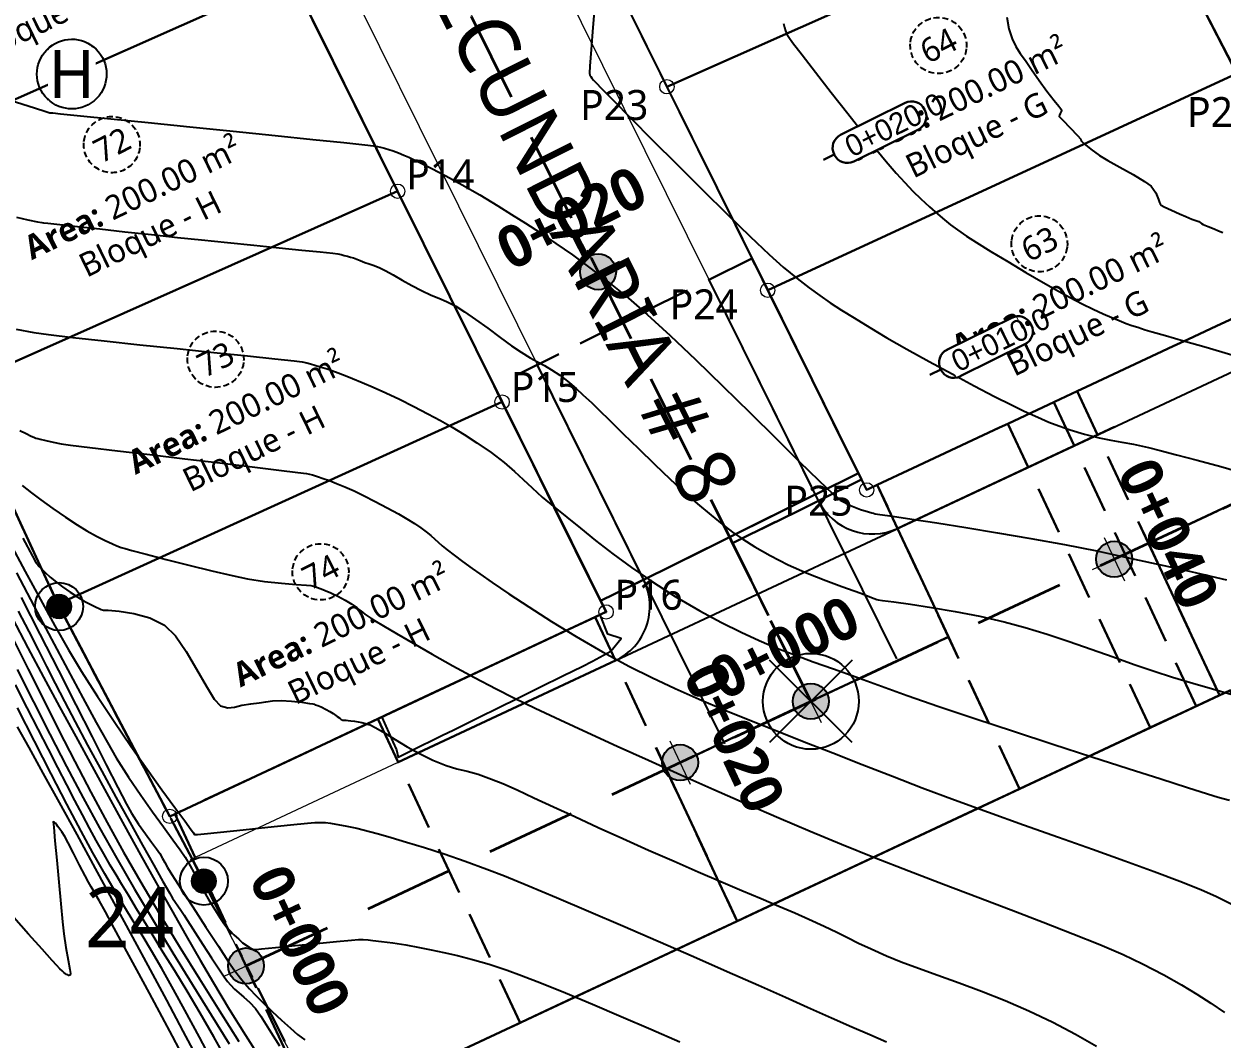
# Model space of a CAD drawing. Header units: millimetres. Extents: x 86 to 591881, y 99 to 1307229.
# Drawn here: x 590577.73 to 590627.72, y 1307051.16 to 1307093.5 of the extents above; entities that cross this region are included whole.
import ezdxf
from ezdxf.enums import TextEntityAlignment as Align

# ---------------------------------------------------------------- set-up
doc = ezdxf.new("R2010")
doc.units = ezdxf.units.MM
for name, pattern in [('CENTER2', [1.125, 0.75, -0.125, 0.125, -0.125]), ('DASHDOT', [1, 0.5, -0.25, 0, -0.25]), ('DASHED', [0.75, 0.5, -0.25]), ('DASHED2', [0.375, 0.25, -0.125]), ('HIDDEN', [0.375, 0.25, -0.125]), ('PHANTOM', [2.5, 1.25, -0.25, 0.25, -0.25, 0.25, -0.25])]:
    doc.linetypes.add(name, pattern=pattern)
for name, color, linetype in [('0_BLOQUES CARRETERA', 7, 'Continuous'), ('_BREAKLINES CORRIDOR', 7, 'Continuous'), ('_MOJONES', 1, 'Continuous'), ('_PUNTOS TOPOGRAFICOS', 1, 'Continuous'), ('C-PROP-BNDY', 150, 'Continuous'), ('C-PROP-LINE', 230, 'Continuous'), ('C-PROP-TEXT', 92, 'Continuous'), ('C-ROAD', 7, 'Continuous'), ('C-ROAD-CORR-BNDY', 1, 'CENTER2'), ('C-ROAD-INTS', 5, 'Continuous'), ('C-ROAD-MARK', 212, 'Continuous'), ('C-ROAD-SAMP-TEXT', 11, 'Continuous'), ('C-ROAD-STAN-MAJR', 11, 'Continuous'), ('C-TOPO-MAJR', 9, 'Continuous'), ('C-TOPO-MAJR-N', 92, 'Continuous'), ('C-TOPO-MINR', 8, 'Continuous'), ('C-TOPO-MINR-N', 11, 'Continuous'), ('Perimetro', 7, 'Continuous')]:
    doc.layers.add(name, color=color, linetype=linetype)
for name, color, linetype, lineweight in [('_BLOQUES', 9, 'Continuous', 20), ('_BORDILLOS Y CUNETAS', 252, 'Continuous', 20), ('_TEXTO', 3, 'Continuous', 25), ('COTAS', 40, 'Continuous', 5), ('CUADROS', 9, 'Continuous', 20)]:
    doc.layers.add(name, color=color, linetype=linetype, lineweight=lineweight)
doc.styles.add('ST - ETIQUETAS', font='', dxfattribs={"height": 2.5})
doc.styles.get("Standard").update_dxf_attribs({"font": 'simplex.shx'})
doc.styles.get('ST - ETIQUETAS').set_extended_font_data('Roboto Thin')

# ---------------------------------------------------------------- blocks, each defined once
blk = doc.blocks.new('*X1')
for p, q in [((69.5, 22.75), (70, 22.75)), ((69.502, 22.781), (69.998, 22.781)), ((69.508, 22.812), (69.992, 22.812)), ((69.518, 22.844), (69.982, 22.844)), ((69.533, 22.875), (69.967, 22.875)), ((69.555, 22.906), (69.945, 22.906)), ((69.585, 22.938), (69.915, 22.938)), ((69.629, 22.969), (69.871, 22.969)), ((69.502, 22.719), (69.998, 22.719)), ((69.508, 22.688), (69.992, 22.688)), ((69.518, 22.656), (69.982, 22.656)), ((69.533, 22.625), (69.967, 22.625)), ((69.555, 22.594), (69.945, 22.594)), ((69.585, 22.562), (69.915, 22.562)), ((69.629, 22.531), (69.871, 22.531))]:
    blk.add_line(p, q)
blk = doc.blocks.new('Drill Hole')
at = {"color": 0, "linetype": 'ByBlock', "lineweight": -2}
for radius in [0.05, 0.025]:
    blk.add_circle((0, 0), radius, dxfattribs=at)
at = {"color": 0, "linetype": 'ByBlock', "lineweight": -2, "xscale": 0.1000000000000227, "yscale": 0.1000000000000227, "zscale": 0.1000000000000227}
blk.add_blockref('*X1', (-6.975, -2.275), dxfattribs=at)
blk = doc.blocks.new('*U51', base_point=(590555.4584, 1307117.894, 460.616))
at = {"layer": '_PUNTOS TOPOGRAFICOS', "color": 2, "linetype": 'ByBlock', "lineweight": -2, "xscale": 20, "yscale": 20, "zscale": 20}
blk.add_blockref('Drill Hole', (590555.4584, 1307117.894, 460.616), dxfattribs=at)
blk = doc.blocks.new('*U116', base_point=(590579.2004, 1307069.199, 458.023))
at = {"layer": '_PUNTOS TOPOGRAFICOS', "color": 2, "linetype": 'ByBlock', "lineweight": -2, "xscale": 20, "yscale": 20, "zscale": 20}
blk.add_blockref('Drill Hole', (590579.2004, 1307069.199, 458.023), dxfattribs=at)
blk = doc.blocks.new('*U119', base_point=(590585.2422, 1307057.746, 457.545))
at = {"layer": '_PUNTOS TOPOGRAFICOS', "color": 2, "linetype": 'ByBlock', "lineweight": -2, "xscale": 20, "yscale": 20, "zscale": 20}
blk.add_blockref('Drill Hole', (590585.2422, 1307057.746, 457.545), dxfattribs=at)
blk = doc.blocks.new('POINT INTERS')
at = {"layer": '0_BLOQUES CARRETERA', "linetype": 'DASHDOT', "lineweight": 5}
h = blk.add_hatch(color=244, dxfattribs=at)
h.dxf.hatch_style = 1
h.set_gradient(color1=(153, 27, 30), color2=(248, 153, 30), name='INVSPHERICAL')
h.paths.add_polyline_path([(0.6, 0, 1), (-0.6, 0, 1)])
blk.add_circle((0, 0), 0.574, dxfattribs=at)
blk = doc.blocks.new('MARCA ESTACION')
h = blk.add_hatch(color=7)
h.dxf.hatch_style = 1
h.paths.add_polyline_path([(-3, 0), (0, 0), (0, 3, 0.414214)])
h.paths.add_polyline_path([(3, 0), (0, 0), (0, -3, 0.414214)])
at = {"true_color": 0xffffff}
h = blk.add_hatch(color=7, dxfattribs=at)
h.dxf.hatch_style = 1
h.paths.add_polyline_path([(0, 3), (0, 0), (3, 0, 0.414214)])
h.paths.add_polyline_path([(0, 0), (-3, 0, 0.414214), (0, -3)])
at = {"color": 7, "lineweight": 20}
for points in [[(0, 4), (0, -4)], [(-4, 0), (4, 0)]]:
    blk.add_lwpolyline(points, dxfattribs=at)
at = {"color": 7}
blk.add_circle((0, 0), 3, dxfattribs=at)
blk = doc.blocks.new('Marker Pnt')
at = {"flags": 128}
for points in [[(0.862, -0.862), (-0.862, 0.862)], [(0.862, 0.862), (-0.862, -0.862)]]:
    blk.add_lwpolyline(points, dxfattribs=at)
blk.add_circle((0, 0), 1)

msp = doc.modelspace()

# ---------------------------------------------------------------- hatches: boundary and pattern name
at = {"layer": '_MOJONES'}
h = msp.add_hatch(color=5, dxfattribs=at)
h.dxf.hatch_style = 1
edge = h.paths.add_edge_path()
edge.add_arc((590579.2, 1307069.198), 0.5, 113.6944, 180)
edge.add_arc((590579.2, 1307069.198), 0.5, 180, 293.6944)
edge.add_line((590579.401, 1307068.741), (590579.25, 1307069.092))
edge.add_line((590579.25, 1307069.092), (590579, 1307069.656))
edge = h.paths.add_edge_path()
edge.add_line((590579, 1307069.656), (590579.25, 1307069.092))
edge.add_line((590579.25, 1307069.092), (590579.671, 1307069.367))
edge.add_arc((590579.2, 1307069.198), 0.5, 19.6524, 113.6944)
edge = h.paths.add_edge_path()
edge.add_arc((590579.2, 1307069.198), 0.5, 0, 19.6524)
edge.add_line((590579.671, 1307069.367), (590579.25, 1307069.092))
edge.add_line((590579.25, 1307069.092), (590579.401, 1307068.741))
edge.add_arc((590579.2, 1307069.198), 0.5, 293.6944, 360)
h = msp.add_hatch(color=5, dxfattribs=at)
h.dxf.hatch_style = 1
h.paths.add_polyline_path([(590585.041, 1307058.204, 0.297664), (590584.742, 1307057.746, 0.541231), (590585.443, 1307057.288), (590585.242, 1307057.746)])
h.paths.add_polyline_path([(590585.041, 1307058.204), (590585.242, 1307057.746), (590585.713, 1307057.914, 0.43503)])
h.paths.add_polyline_path([(590585.742, 1307057.746, 0.085961), (590585.713, 1307057.914), (590585.242, 1307057.746), (590585.443, 1307057.288, 0.297664)])

# ---------------------------------------------------------------- linework, layer by layer
at = {"layer": '_BLOQUES', "flags": 128}
for points in [[(590632.572, 1307083.28), (590606.041, 1307134.548), (590589.283, 1307128.797), (590583.662, 1307127.131), (590586.837, 1307126.992), (590589.321, 1307126.129), (590591.492, 1307124.646), (590593.204, 1307122.65), (590594.245, 1307120.539), (590594.733, 1307118.519), (590594.768, 1307115.803), (590594.817, 1307113.868), (590595.121, 1307111.566), (590595.633, 1307109.501), (590596.212, 1307107.858), (590600.375, 1307099.326), (590604.559, 1307090.883), (590612.893, 1307074.065), (590632.572, 1307083.28)], [(590580.322, 1307126.141), (590578.068, 1307124.575), (590576.3, 1307122.432), (590575.277, 1307120.185), (590574.834, 1307116.679), (590575.345, 1307114.003), (590575.993, 1307112.5), (590577.594, 1307110.286), (590579.596, 1307108.658), (590581.741, 1307106.935), (590584.116, 1307104.316), (590585.373, 1307102.445), (590588.882, 1307095.492), (590602.023, 1307068.974), (590583.817, 1307060.448), (590579.151, 1307069.305), (590572.463, 1307083.744), (590568.284, 1307091.697), (590566.251, 1307095.473), (590558.142, 1307111.778), (590555.458, 1307117.894), (590569.914, 1307123.056), (590580.322, 1307126.141)], [(590590.178, 1307047.968), (590628.051, 1307065.704), (590657.956, 1307007.818), (590654.811, 1307006.619), (590647.927, 1307003.89), (590634.295, 1306998.682), (590617.753, 1306992.343), (590613.249, 1307001.467), (590607.385, 1307013.689), (590599.683, 1307029.141), (590590.178, 1307047.968)]]:
    msp.add_lwpolyline(points, dxfattribs=at)
at = {"layer": '_BORDILLOS Y CUNETAS'}
msp.add_line((590590.178, 1307047.968), (590628.051, 1307065.704), dxfattribs=at)
for points in [[(590606.307, 1307082.852), (590594.809, 1307106.052, -0.136106), (590592.795, 1307116.551, 0.585653), (590581.216, 1307124.34)], [(590581.216, 1307124.34, 0.58075), (590580.507, 1307110.461, -0.136106), (590587.641, 1307102.5), (590599.142, 1307079.293)], [(590599.142, 1307079.293), (590603.588, 1307070.32, -0.420712), (590602.409, 1307066.946), (590584.665, 1307058.637)]]:
    msp.add_lwpolyline(points, format="xyb", dxfattribs=at)
at = {"layer": '_BREAKLINES CORRIDOR', "flags": 128}
for points in [[(590583.662, 1307127.131), (590586.837, 1307126.992), (590589.321, 1307126.129), (590591.492, 1307124.646), (590593.204, 1307122.65), (590594.245, 1307120.539), (590594.733, 1307118.519), (590594.768, 1307115.803), (590594.817, 1307113.868), (590595.121, 1307111.566), (590595.633, 1307109.501), (590596.212, 1307107.858), (590600.375, 1307099.326), (590612.893, 1307074.065), (590613.336, 1307074.272)], [(590590.178, 1307047.968), (590628.051, 1307065.704), (590657.956, 1307007.818)]]:
    msp.add_lwpolyline(points, dxfattribs=at)
at = {"layer": 'C-PROP-BNDY', "color": 150, "linetype": 'Continuous', "lineweight": -3}
msp.add_polyline3d([(590645.365, 1307032.182, 0), (590628.051, 1307065.704, 0), (590590.178, 1307047.968, 0), (590599.683, 1307029.141, 0), (590607.385, 1307013.689, 0), (590613.279, 1307001.404, 0), (590617.753, 1306992.343, 0), (590634.295, 1306998.682, 0), (590647.927, 1307003.89, 0), (590654.811, 1307006.619, 0), (590657.956, 1307007.818, 0), (590645.365, 1307032.182, 0)], dxfattribs=at)
at = {"layer": 'C-PROP-LINE', "color": 242, "linetype": 'PHANTOM', "lineweight": 30, "ltscale": 2}
msp.add_polyline3d([(590770.61, 1307195.56, 0), (590758.844, 1307190.632, 0), (590723.27, 1307176.59, 0), (590706.232, 1307169.71, 0), (590701.633, 1307167.294, 0), (590694.689, 1307164.346, 0), (590675.329, 1307157.469, 0), (590657.48, 1307151.491, 0), (590649.902, 1307149.162, 0), (590644.427, 1307147.302, 0), (590626.458, 1307141.007, 0), (590607.647, 1307135.099, 0), (590589.284, 1307128.797, 0), (590569.914, 1307123.056, 0), (590555.458, 1307117.894, 0), (590558.142, 1307111.778, 0), (590566.251, 1307095.473, 0), (590568.284, 1307091.697, 0), (590572.463, 1307083.744, 0), (590579.2, 1307069.199, 0), (590585.242, 1307057.746, 0), (590599.683, 1307029.141, 0), (590607.385, 1307013.689, 0)], dxfattribs=at)
at = {"layer": 'C-PROP-LINE', "color": 4, "linetype": 'Continuous', "lineweight": 25}
for points in [[(590613.951, 1307121.439, 0), (590615.65, 1307118.713, 0), (590617.435, 1307117.34, 0), (590619.461, 1307116.473, 0), (590621.43, 1307116.222, 0), (590623.4, 1307116.463, 0), (590625.251, 1307117.181, 0), (590626.682, 1307118.168, 0), (590628.133, 1307119.61, 0), (590629.298, 1307120.642, 0), (590630.862, 1307121.8, 0), (590632.53, 1307122.801, 0), (590634.288, 1307123.635, 0), (590636.407, 1307124.437, 0), (590681.268, 1307141.081, 0), (590695.985, 1307112.977, 0), (590632.572, 1307083.28, 0), (590613.012, 1307121.078, 0), (590613.951, 1307121.439, 0)], [(590619.842, 1307107.879, 0), (590600.375, 1307099.326, 0), (590604.559, 1307090.883, 0), (590624.137, 1307099.579, 0), (590619.842, 1307107.879, 0)], [(590588.887, 1307095.482, 0), (590585.373, 1307102.445, 0), (590584.116, 1307104.316, 0), (590565.944, 1307096.089, 0), (590566.251, 1307095.473, 0), (590568.284, 1307091.697, 0), (590570.571, 1307087.344, 0), (590588.887, 1307095.482, 0)], [(590634.262, 1307103.938, 0), (590624.137, 1307099.579, 0), (590627.962, 1307092.163, 0), (590628.335, 1307091.441, 0), (590632.572, 1307083.28, 0), (590642.538, 1307087.947, 0), (590634.262, 1307103.938, 0)], [(590628.335, 1307091.441, 0), (590627.962, 1307092.163, 0), (590624.137, 1307099.579, 0), (590604.559, 1307090.883, 0), (590608.765, 1307082.395, 0), (590628.335, 1307091.441, 0)], [(590628.346, 1307091.446, 0), (590624.137, 1307099.579, 0)], [(590600.375, 1307099.326, 0), (590604.559, 1307090.883, 0), (590608.765, 1307082.395, 0), (590612.893, 1307074.065, 0), (590632.572, 1307083.28, 0)], [(590588.882, 1307095.492, 0), (590593.326, 1307086.524, 0), (590597.683, 1307077.733, 0), (590602.023, 1307068.974, 0), (590583.817, 1307060.448, 0), (590579.151, 1307069.305, 0), (590574.961, 1307078.352, 0), (590572.463, 1307083.744, 0), (590570.571, 1307087.344, 0), (590568.284, 1307091.697, 0), (590566.251, 1307095.473, 0)], [(590593.326, 1307086.524, 0), (590588.887, 1307095.482, 0), (590570.571, 1307087.344, 0), (590572.463, 1307083.744, 0), (590574.961, 1307078.352, 0), (590593.326, 1307086.524, 0)], [(590632.572, 1307083.28, 0), (590628.335, 1307091.441, 0), (590608.765, 1307082.395, 0), (590612.893, 1307074.065, 0), (590632.572, 1307083.28, 0)], [(590593.326, 1307086.524, 0), (590574.961, 1307078.352, 0), (590579.151, 1307069.305, 0), (590597.683, 1307077.733, 0), (590593.326, 1307086.524, 0)], [(590597.683, 1307077.733, 0), (590579.151, 1307069.305, 0), (590579.2, 1307069.199, 0), (590583.817, 1307060.448, 0), (590602.023, 1307068.974, 0), (590597.683, 1307077.733, 0)]]:
    msp.add_polyline3d(points, dxfattribs=at)
at = {"layer": 'C-PROP-TEXT', "color": 12, "linetype": 'DASHED2', "lineweight": 25, "extrusion": (0, 0, -1)}
for centre, radius, start, end in [((-590615.886, 1307092.603), 1.172, 6.8735, 186.8735), ((-590615.886, 1307092.603), 1.172, 186.8735, 6.8735), ((-590581.403, 1307088.468), 1.171, 6.4116, 186.4116), ((-590581.403, 1307088.468), 1.171, 186.4116, 6.4116), ((-590620.102, 1307084.329), 1.166, 7.1368, 187.1368), ((-590620.102, 1307084.329), 1.166, 187.1368, 7.1368), ((-590585.729, 1307079.517), 1.175, 6.7668, 186.7668), ((-590585.729, 1307079.517), 1.175, 186.7668, 6.7668), ((-590590.111, 1307070.648), 1.174, 5.78, 185.78), ((-590590.111, 1307070.648), 1.174, 185.78, 5.78)]:
    msp.add_arc(centre, radius, start, end, dxfattribs=at)
at = {"layer": 'C-ROAD', "color": 2, "linetype": 'HIDDEN', "lineweight": 35, "ltscale": 15, "flags": 128}
msp.add_lwpolyline([(590586.998, 1307054.208), (590821.743, 1307164.14)], dxfattribs=at)
at = {"layer": 'C-ROAD', "color": 7, "linetype": 'Continuous', "lineweight": -3, "flags": 128}
for points in [[(590613.441, 1307072.113), (590643.395, 1307086.14)], [(590614.151, 1307067.022), (590606.308, 1307082.849)], [(590610.884, 1307073.615), (590606.444, 1307082.575)], [(590606.983, 1307063.47), (590599.14, 1307079.296)], [(590599.148, 1307079.28), (590603.588, 1307070.32)], [(590593.323, 1307062.691), (590623.271, 1307076.716)], [(590623.241, 1307076.702), (590614.185, 1307072.461)], [(590602.409, 1307066.946), (590593.352, 1307062.705)]]:
    msp.add_lwpolyline(points, dxfattribs=at)
for points in [[(590610.884, 1307073.615, 0.407745), (590614.185, 1307072.461)], [(590602.409, 1307066.946, 0.420712), (590603.588, 1307070.32)]]:
    msp.add_lwpolyline(points, format="xyb", dxfattribs=at)
at = {"layer": 'C-ROAD-CORR-BNDY', "color": 166, "linetype": 'DASHED', "lineweight": 30, "ltscale": 4}
for points in [[(590612.548, 1307074.761), (590612.391, 1307075.078), (590611.503, 1307076.87), (590610.615, 1307078.662), (590609.727, 1307080.454), (590608.839, 1307082.246), (590608.236, 1307083.463), (590608.234, 1307083.466), (590608.108, 1307083.721), (590597.356, 1307078.392), (590597.482, 1307078.137), (590597.484, 1307078.134), (590598.087, 1307076.918), (590598.975, 1307075.126), (590599.863, 1307073.334), (590600.751, 1307071.542), (590601.639, 1307069.75), (590601.796, 1307069.432)], [(590624.647, 1307071.839), (590625.033, 1307072.02), (590626.845, 1307072.869), (590628.656, 1307073.717), (590629.263, 1307074.001), (590630.467, 1307074.565), (590632.278, 1307075.413), (590634.09, 1307076.261), (590635.901, 1307077.11), (590636.429, 1307077.357), (590633.46, 1307083.696), (590632.932, 1307083.449), (590631.121, 1307082.601), (590629.31, 1307081.752), (590627.498, 1307080.904), (590626.295, 1307080.341), (590625.687, 1307080.056), (590623.876, 1307079.208), (590622.065, 1307078.36), (590621.678, 1307078.179)], [(590624.728, 1307064.148), (590626.191, 1307064.833), (590627.616, 1307065.5), (590621.678, 1307078.179), (590620.253, 1307077.511), (590618.791, 1307076.826)], [(590624.728, 1307064.148), (590626.191, 1307064.833), (590626.644, 1307065.045), (590620.706, 1307077.724), (590620.253, 1307077.511), (590618.791, 1307076.826)], [(590619.274, 1307061.594), (590620.757, 1307062.288), (590622.568, 1307063.136), (590624.38, 1307063.985), (590624.728, 1307064.148), (590618.791, 1307076.826), (590618.442, 1307076.663), (590616.631, 1307075.815), (590614.82, 1307074.967), (590613.336, 1307074.272)], [(590612.676, 1307074.503), (590612.548, 1307074.761), (590607.172, 1307072.097), (590607.3, 1307071.839)], [(590613.336, 1307074.272), (590613.336, 1307074.272), (590612.955, 1307074.093), (590612.954, 1307074.093), (590612.953, 1307074.093), (590612.893, 1307074.065), (590612.883, 1307074.087), (590612.723, 1307074.409), (590612.723, 1307074.41), (590612.722, 1307074.41), (590612.676, 1307074.503), (590607.3, 1307071.839), (590607.899, 1307070.631), (590607.902, 1307070.624), (590607.906, 1307070.617), (590609.982, 1307066.428), (590610.123, 1307066.142), (590610.56, 1307065.262), (590610.567, 1307065.246), (590610.581, 1307065.252), (590616.297, 1307067.929), (590616.305, 1307067.933)], [(590627.616, 1307065.5), (590627.99, 1307065.675), (590627.991, 1307065.676), (590627.992, 1307065.676), (590628.051, 1307065.704), (590628.082, 1307065.719), (590628.272, 1307065.277), (590633.603, 1307068.031), (590630.923, 1307073.219), (590630.733, 1307073.585), (590630.282, 1307074.459), (590630.274, 1307074.474), (590630.26, 1307074.468), (590624.647, 1307071.839)], [(590601.796, 1307069.432), (590601.808, 1307069.409), (590601.808, 1307069.408), (590601.809, 1307069.408), (590602.023, 1307068.974), (590602.025, 1307068.971), (590601.964, 1307068.946), (590601.963, 1307068.946), (590601.962, 1307068.946), (590601.56, 1307068.757), (590604.529, 1307062.418), (590610.553, 1307065.239), (590610.567, 1307065.246), (590610.559, 1307065.263), (590610.144, 1307066.1), (590610.123, 1307066.142), (590607.33, 1307071.778), (590607.327, 1307071.785), (590607.323, 1307071.792), (590607.172, 1307072.097)], [(590598.442, 1307051.838), (590599.022, 1307052.11), (590600.834, 1307052.958), (590602.645, 1307053.806), (590604.456, 1307054.654), (590606.267, 1307055.503), (590607.498, 1307056.079), (590601.56, 1307068.757), (590600.33, 1307068.181), (590598.519, 1307067.333), (590596.708, 1307066.485), (590594.896, 1307065.637), (590593.085, 1307064.788), (590592.504, 1307064.516)], [(590607.498, 1307056.079), (590608.079, 1307056.351), (590609.89, 1307057.199), (590611.701, 1307058.047), (590613.512, 1307058.895), (590615.324, 1307059.744), (590617.135, 1307060.592), (590618.946, 1307061.44), (590619.274, 1307061.594), (590616.305, 1307067.933), (590615.977, 1307067.779), (590614.166, 1307066.931), (590612.355, 1307066.083), (590610.544, 1307065.235), (590608.732, 1307064.387), (590606.921, 1307063.538), (590605.11, 1307062.69), (590604.529, 1307062.418)], [(590589.966, 1307047.869), (590598.442, 1307051.838), (590592.504, 1307064.516), (590584.029, 1307060.547)]]:
    msp.add_lwpolyline(points, close=True, dxfattribs=at)
at = {"layer": 'C-TOPO-MAJR', "color": 40, "linetype": 'Continuous', "lineweight": -3}
for points, elevation in [([(590601.547, 1307094.32), (590601.472, 1307093.357), (590601.402, 1307092.432), (590601.349, 1307091.734), (590601.329, 1307091.455), (590601.35, 1307091.358), (590601.387, 1307091.304), (590601.433, 1307091.242), (590601.504, 1307091.156), (590601.619, 1307091.026), (590601.815, 1307090.826), (590602.315, 1307090.318), (590603.052, 1307089.571), (590603.963, 1307088.653), (590604.982, 1307087.632), (590606.044, 1307086.576), (590607.083, 1307085.552), (590608.034, 1307084.63), (590608.832, 1307083.878), (590609.413, 1307083.363), (590609.998, 1307082.884), (590610.493, 1307082.497), (590610.94, 1307082.169), (590611.376, 1307081.87), (590611.843, 1307081.569), (590612.378, 1307081.236), (590613.023, 1307080.838), (590613.732, 1307080.415), (590614.576, 1307079.932), (590615.502, 1307079.418), (590616.455, 1307078.9), (590617.382, 1307078.408), (590618.227, 1307077.967), (590618.937, 1307077.608), (590619.459, 1307077.356), (590620.03, 1307077.096), (590620.488, 1307076.897), (590620.914, 1307076.732), (590621.387, 1307076.572), (590621.986, 1307076.39), (590622.592, 1307076.232), (590623.083, 1307076.136), (590623.537, 1307076.063), (590624.032, 1307075.976), (590624.647, 1307075.833), (590625.141, 1307075.707), (590625.828, 1307075.533), (590626.681, 1307075.311), (590627.672, 1307075.041), (590628.773, 1307074.723)], 459.5), ([(590618.74, 1307093.789), (590618.828, 1307093.296), (590618.963, 1307092.878), (590619.118, 1307092.557), (590619.3, 1307092.275), (590619.518, 1307091.974), (590619.776, 1307091.597), (590620.086, 1307091.148), (590620.418, 1307090.702), (590620.721, 1307090.313), (590620.907, 1307090.078), (590620.996, 1307089.964), (590621.025, 1307089.924), (590621.029, 1307089.916), (590621.028, 1307089.904), (590621.018, 1307089.872), (590620.99, 1307089.815), (590620.963, 1307089.762), (590620.943, 1307089.702), (590620.93, 1307089.645), (590621.073, 1307089.491), (590621.384, 1307089.168), (590621.694, 1307088.847), (590621.836, 1307088.699), (590621.839, 1307088.623), (590621.961, 1307088.518), (590622.252, 1307088.282), (590622.611, 1307088.017), (590622.952, 1307087.812), (590623.461, 1307087.527), (590624.016, 1307087.216), (590624.493, 1307086.934), (590624.768, 1307086.732), (590624.954, 1307086.453), (590625.068, 1307086.181), (590625.112, 1307086.048), (590625.145, 1307085.993), (590625.18, 1307085.942), (590625.313, 1307085.876), (590625.608, 1307085.735), (590625.945, 1307085.579), (590626.205, 1307085.463), (590626.455, 1307085.364), (590626.667, 1307085.288), (590626.759, 1307085.255), (590626.806, 1307085.219), (590626.87, 1307085.18), (590626.935, 1307085.142), (590626.997, 1307085.113), (590627.136, 1307085.057), (590627.391, 1307084.952), (590627.57, 1307084.874), (590627.75, 1307084.8)], 460), ([(590577.426, 1307085.444), (590577.891, 1307085.336), (590578.302, 1307085.251), (590578.482, 1307085.216), (590578.55, 1307085.212), (590578.731, 1307085.191), (590579.227, 1307085.136), (590579.972, 1307085.053), (590580.901, 1307084.951), (590581.949, 1307084.836), (590583.052, 1307084.716), (590584.144, 1307084.6), (590585.141, 1307084.496), (590586.223, 1307084.384), (590587.325, 1307084.272), (590588.381, 1307084.166), (590589.326, 1307084.071), (590590.092, 1307083.993), (590590.616, 1307083.939), (590590.83, 1307083.916), (590590.965, 1307083.884), (590591.097, 1307083.847), (590591.229, 1307083.814), (590591.36, 1307083.779), (590591.49, 1307083.74), (590591.618, 1307083.696), (590591.766, 1307083.631), (590591.962, 1307083.548), (590592.133, 1307083.492), (590592.341, 1307083.428), (590592.588, 1307083.332), (590592.811, 1307083.217), (590593.132, 1307083.035), (590593.516, 1307082.815), (590593.923, 1307082.586), (590594.318, 1307082.378), (590594.722, 1307082.193), (590595.045, 1307082.065), (590595.364, 1307081.931), (590595.757, 1307081.727), (590596.12, 1307081.496), (590596.577, 1307081.175), (590597.084, 1307080.806), (590597.599, 1307080.427), (590598.079, 1307080.08), (590598.48, 1307079.805), (590598.855, 1307079.575), (590599.166, 1307079.403), (590599.45, 1307079.25), (590599.746, 1307079.077), (590600.089, 1307078.846), (590600.482, 1307078.548), (590600.775, 1307078.298), (590601.058, 1307078.035), (590601.422, 1307077.698), (590601.726, 1307077.409), (590602.178, 1307076.965), (590602.74, 1307076.41), (590603.373, 1307075.786), (590604.038, 1307075.138), (590604.697, 1307074.509), (590605.311, 1307073.942), (590605.841, 1307073.482), (590606.405, 1307073.014), (590606.87, 1307072.634), (590607.291, 1307072.309), (590607.725, 1307072.006), (590608.231, 1307071.689), (590608.864, 1307071.327), (590609.622, 1307070.943), (590610.418, 1307070.593), (590611.186, 1307070.289), (590611.859, 1307070.04), (590612.37, 1307069.859), (590612.653, 1307069.757), (590612.953, 1307069.636), (590613.205, 1307069.535), (590613.313, 1307069.492), (590613.379, 1307069.475), (590613.552, 1307069.454), (590614.022, 1307069.394), (590614.728, 1307069.296), (590615.605, 1307069.163), (590616.59, 1307068.995), (590617.62, 1307068.795), (590618.631, 1307068.564), (590619.51, 1307068.325), (590620.419, 1307068.046), (590621.342, 1307067.739), (590622.265, 1307067.419), (590623.173, 1307067.096), (590624.051, 1307066.786), (590624.883, 1307066.5), (590625.654, 1307066.252), (590626.496, 1307066), (590627.317, 1307065.762), (590628.089, 1307065.545)], 459), ([(590577.569, 1307076.547), (590577.821, 1307076.412), (590578.036, 1307076.309), (590578.147, 1307076.26), (590578.226, 1307076.23), (590578.307, 1307076.205), (590578.414, 1307076.177), (590578.646, 1307076.121), (590578.954, 1307076.052), (590579.287, 1307075.988), (590579.672, 1307075.937), (590580.489, 1307075.836), (590581.631, 1307075.699), (590582.987, 1307075.537), (590584.448, 1307075.363), (590585.906, 1307075.189), (590587.252, 1307075.028), (590588.375, 1307074.893), (590589.167, 1307074.794), (590589.519, 1307074.745), (590589.776, 1307074.687), (590589.976, 1307074.627), (590590.225, 1307074.541), (590590.477, 1307074.451), (590590.773, 1307074.338), (590591.116, 1307074.197), (590591.508, 1307074.022), (590591.907, 1307073.829), (590592.391, 1307073.583), (590592.895, 1307073.318), (590593.356, 1307073.066), (590593.708, 1307072.863), (590594.027, 1307072.661), (590594.296, 1307072.477), (590594.521, 1307072.312), (590594.707, 1307072.168), (590594.882, 1307072.017), (590595.014, 1307071.889), (590595.187, 1307071.734), (590595.395, 1307071.564), (590595.679, 1307071.339), (590596.029, 1307071.074), (590596.435, 1307070.785), (590596.757, 1307070.561), (590597.275, 1307070.202), (590597.963, 1307069.734), (590598.794, 1307069.185), (590599.741, 1307068.581), (590600.776, 1307067.949), (590601.874, 1307067.315), (590603.006, 1307066.705), (590603.937, 1307066.241), (590604.905, 1307065.788), (590605.908, 1307065.341), (590606.949, 1307064.898), (590608.026, 1307064.456), (590609.14, 1307064.009), (590610.291, 1307063.556), (590611.48, 1307063.092), (590612.706, 1307062.614), (590613.969, 1307062.118), (590615.205, 1307061.642), (590616.554, 1307061.14), (590617.979, 1307060.622), (590619.441, 1307060.098), (590620.902, 1307059.579), (590622.323, 1307059.073), (590623.666, 1307058.592), (590624.892, 1307058.145), (590625.963, 1307057.742), (590626.841, 1307057.394), (590627.487, 1307057.109), (590628.215, 1307056.743)], 458.5), ([(590577.681, 1307072.048), (590578.089, 1307071.306), (590578.249, 1307071.016), (590578.307, 1307070.943), (590578.368, 1307070.873), (590578.437, 1307070.799), (590578.516, 1307070.718), (590578.625, 1307070.616), (590578.832, 1307070.429), (590579.091, 1307070.217), (590579.346, 1307070.028), (590579.667, 1307069.804), (590579.989, 1307069.589), (590580.245, 1307069.428), (590580.518, 1307069.281), (590580.752, 1307069.169), (590580.874, 1307069.115), (590580.961, 1307069.083), (590581.048, 1307069.055), (590581.244, 1307069.044), (590581.706, 1307069.006), (590582.324, 1307068.91), (590582.991, 1307068.727), (590583.597, 1307068.426), (590584.052, 1307067.976), (590584.505, 1307067.325), (590584.938, 1307066.589), (590585.333, 1307065.888), (590585.672, 1307065.338), (590585.936, 1307065.058), (590586.241, 1307064.976), (590586.523, 1307065.005), (590586.828, 1307065.083), (590587.2, 1307065.146), (590587.555, 1307065.187), (590587.831, 1307065.229), (590588.107, 1307065.262), (590588.462, 1307065.275), (590588.902, 1307065.253), (590589.326, 1307065.207), (590589.647, 1307065.16), (590589.781, 1307065.137), (590589.836, 1307065.121), (590589.89, 1307065.103), (590589.945, 1307065.086), (590589.999, 1307065.068), (590590.132, 1307065.012), (590590.35, 1307064.909), (590590.493, 1307064.826), (590590.632, 1307064.734), (590590.809, 1307064.611), (590590.911, 1307064.537), (590590.973, 1307064.492), (590591.035, 1307064.455), (590591.104, 1307064.454), (590591.175, 1307064.457), (590591.262, 1307064.449), (590591.366, 1307064.437), (590591.522, 1307064.419), (590591.825, 1307064.368), (590592.175, 1307064.269), (590592.414, 1307064.147), (590592.772, 1307063.931), (590593.22, 1307063.654), (590593.725, 1307063.349), (590594.259, 1307063.051), (590594.792, 1307062.792), (590595.345, 1307062.575), (590595.798, 1307062.437), (590596.221, 1307062.329), (590596.68, 1307062.202), (590597.244, 1307062.006), (590597.711, 1307061.814), (590598.306, 1307061.551), (590599.014, 1307061.227), (590599.822, 1307060.852), (590600.717, 1307060.436), (590601.686, 1307059.989), (590602.715, 1307059.52), (590603.791, 1307059.039), (590604.857, 1307058.572), (590605.863, 1307058.137), (590606.807, 1307057.733), (590607.686, 1307057.361), (590608.496, 1307057.018), (590609.234, 1307056.704), (590609.896, 1307056.418), (590610.481, 1307056.159), (590611.124, 1307055.863), (590611.643, 1307055.613), (590612.1, 1307055.388), (590612.558, 1307055.164), (590613.079, 1307054.919), (590613.726, 1307054.631), (590614.335, 1307054.385), (590615.054, 1307054.118), (590615.865, 1307053.828), (590616.75, 1307053.509), (590617.69, 1307053.158), (590618.668, 1307052.77), (590619.664, 1307052.341), (590620.661, 1307051.867), (590621.612, 1307051.367), (590622.489, 1307050.867)], 458), ([(590577.423, 1307070.602), (590578.167, 1307069.196), (590578.886, 1307067.838), (590579.565, 1307066.558), (590580.189, 1307065.391), (590580.744, 1307064.368), (590581.215, 1307063.522), (590581.588, 1307062.887), (590582.098, 1307062.087), (590582.61, 1307061.33), (590583.103, 1307060.631), (590583.556, 1307060.008), (590583.947, 1307059.475), (590584.256, 1307059.048), (590584.461, 1307058.745), (590584.669, 1307058.39), (590584.818, 1307058.106), (590584.963, 1307057.82), (590585.162, 1307057.46), (590585.426, 1307057.012), (590585.698, 1307056.563), (590585.929, 1307056.193), (590586.069, 1307055.979), (590586.194, 1307055.818), (590586.332, 1307055.668), (590586.498, 1307055.505), (590586.697, 1307055.32), (590586.859, 1307055.179), (590587.043, 1307055.042), (590587.144, 1307054.975), (590587.222, 1307054.932), (590587.289, 1307054.905), (590587.342, 1307054.894), (590587.416, 1307054.896), (590587.646, 1307054.919), (590588.236, 1307054.977), (590589.047, 1307055.056), (590589.938, 1307055.142), (590590.77, 1307055.222), (590591.401, 1307055.281), (590591.693, 1307055.305), (590591.892, 1307055.306), (590592.091, 1307055.291), (590592.291, 1307055.271), (590592.651, 1307055.23), (590593.126, 1307055.168), (590593.67, 1307055.085), (590594.239, 1307054.981), (590594.727, 1307054.883), (590595.254, 1307054.771), (590595.828, 1307054.638), (590596.454, 1307054.477), (590597.142, 1307054.278), (590597.897, 1307054.033), (590598.5, 1307053.813), (590599.325, 1307053.488), (590600.325, 1307053.081), (590601.451, 1307052.612), (590602.655, 1307052.102), (590603.888, 1307051.572), (590605.102, 1307051.043)], 457.5), ([(590577.498, 1307069.01), (590577.937, 1307068.156), (590578.322, 1307067.399), (590578.68, 1307066.693), (590579.039, 1307065.988), (590579.426, 1307065.239), (590579.868, 1307064.396), (590580.391, 1307063.413), (590580.977, 1307062.33), (590581.569, 1307061.247), (590582.146, 1307060.205), (590582.681, 1307059.244), (590583.151, 1307058.407), (590583.533, 1307057.733), (590583.801, 1307057.264), (590583.932, 1307057.04), (590584.053, 1307056.855), (590584.156, 1307056.712), (590584.282, 1307056.529), (590584.413, 1307056.328), (590584.531, 1307056.143), (590584.679, 1307055.913), (590584.876, 1307055.607), (590585.199, 1307055.105), (590585.565, 1307054.54), (590585.888, 1307054.046), (590586.086, 1307053.756), (590586.233, 1307053.564), (590586.357, 1307053.418), (590586.522, 1307053.242), (590586.699, 1307053.081), (590586.911, 1307052.906), (590587.146, 1307052.697), (590587.395, 1307052.43), (590587.62, 1307052.109), (590587.971, 1307051.557), (590588.395, 1307050.871)], 457), ([(590577.3, 1307067.806), (590577.911, 1307066.581), (590578.544, 1307065.32), (590579.194, 1307064.035), (590579.858, 1307062.742), (590580.531, 1307061.455), (590581.21, 1307060.188), (590581.89, 1307058.956), (590582.609, 1307057.703), (590583.392, 1307056.384), (590584.216, 1307055.029), (590585.057, 1307053.669), (590585.892, 1307052.332), (590586.699, 1307051.05)], 456.5), ([(590586.247, 1307050.214), (590585.657, 1307051.257), (590585.085, 1307052.239), (590584.538, 1307053.156), (590584.024, 1307054.003), (590583.549, 1307054.776), (590583.121, 1307055.469), (590582.747, 1307056.078), (590582.433, 1307056.597), (590582.097, 1307057.158), (590581.821, 1307057.612), (590581.577, 1307058.014), (590581.336, 1307058.418), (590581.069, 1307058.878), (590580.749, 1307059.447), (590580.472, 1307059.952), (590580.176, 1307060.506), (590579.858, 1307061.11), (590579.517, 1307061.767), (590579.149, 1307062.48), (590578.754, 1307063.249), (590578.328, 1307064.078), (590577.87, 1307064.968), (590577.378, 1307065.928)], 456), ([(590585.128, 1307050.077), (590584.379, 1307051.49), (590583.695, 1307052.774), (590583.015, 1307054.043), (590582.277, 1307055.411), (590581.504, 1307056.837), (590580.72, 1307058.277), (590579.95, 1307059.688), (590579.216, 1307061.027), (590578.542, 1307062.251), (590577.953, 1307063.316), (590577.471, 1307064.18)], 455.5)]:
    msp.add_lwpolyline(points, dxfattribs=dict(at, elevation=elevation))
at = {"layer": 'C-TOPO-MAJR-N', "color": 92, "linetype": 'Continuous', "lineweight": -3, "elevation": 460}
msp.add_lwpolyline([(590589.789, 1307093.661), (590590.318, 1307092.593), (590590.507, 1307092.213), (590590.616, 1307091.993)], dxfattribs=at)
at = {"layer": 'C-TOPO-MINR', "color": 44, "linetype": 'Continuous', "lineweight": -3}
for points, elevation in [([(590609.424, 1307093.517), (590609.46, 1307093.36), (590609.51, 1307093.216), (590609.569, 1307093.078), (590609.645, 1307092.949), (590609.806, 1307092.733), (590610.2, 1307092.219), (590610.758, 1307091.494), (590611.416, 1307090.646), (590612.106, 1307089.761), (590612.762, 1307088.927), (590613.319, 1307088.23), (590613.709, 1307087.76), (590614.128, 1307087.282), (590614.49, 1307086.883), (590614.824, 1307086.533), (590615.158, 1307086.204), (590615.521, 1307085.868), (590615.86, 1307085.565), (590616.136, 1307085.331), (590616.397, 1307085.127), (590616.69, 1307084.915), (590617.064, 1307084.656), (590617.483, 1307084.384), (590618.078, 1307084.014), (590618.784, 1307083.586), (590619.534, 1307083.14), (590620.261, 1307082.715), (590620.898, 1307082.35), (590621.379, 1307082.086), (590621.887, 1307081.824), (590622.347, 1307081.601), (590622.758, 1307081.413), (590623.119, 1307081.256), (590623.427, 1307081.128), (590623.727, 1307081.01), (590623.963, 1307080.926), (590624.202, 1307080.847), (590624.508, 1307080.746), (590624.806, 1307080.657), (590625.356, 1307080.504), (590626.118, 1307080.29), (590627.055, 1307080.02), (590628.129, 1307079.698)], 459.75), ([(590576.941, 1307090.385), (590577.908, 1307090.081), (590578.567, 1307089.874), (590578.812, 1307089.798), (590578.883, 1307089.789), (590578.946, 1307089.79), (590579.254, 1307089.759), (590580.097, 1307089.673), (590581.356, 1307089.545), (590582.915, 1307089.387), (590584.655, 1307089.21), (590586.459, 1307089.026), (590588.209, 1307088.848), (590589.788, 1307088.686), (590591.077, 1307088.553), (590591.959, 1307088.461), (590592.317, 1307088.422), (590592.483, 1307088.395), (590592.614, 1307088.367), (590592.777, 1307088.323), (590592.961, 1307088.268), (590593.14, 1307088.205), (590593.359, 1307088.12), (590593.585, 1307088.032), (590593.793, 1307087.943), (590594.047, 1307087.824), (590594.303, 1307087.696), (590594.746, 1307087.47), (590595.332, 1307087.163), (590596.016, 1307086.791), (590596.755, 1307086.369), (590597.506, 1307085.915), (590598.073, 1307085.56), (590598.663, 1307085.186), (590599.281, 1307084.785), (590599.932, 1307084.348), (590600.62, 1307083.866), (590601.35, 1307083.332), (590602.126, 1307082.736), (590602.954, 1307082.07), (590603.742, 1307081.388), (590604.699, 1307080.505), (590605.77, 1307079.485), (590606.9, 1307078.389), (590608.033, 1307077.277), (590609.113, 1307076.211), (590610.085, 1307075.253), (590610.892, 1307074.463), (590611.48, 1307073.905), (590611.793, 1307073.638), (590612.216, 1307073.414), (590612.64, 1307073.25), (590612.97, 1307073.147), (590613.113, 1307073.108), (590613.179, 1307073.09), (590613.245, 1307073.074), (590613.438, 1307073.045), (590613.967, 1307072.968), (590614.778, 1307072.847), (590615.815, 1307072.689), (590617.025, 1307072.498), (590618.352, 1307072.28), (590619.743, 1307072.041), (590621.142, 1307071.786), (590622.496, 1307071.521), (590623.749, 1307071.252), (590624.976, 1307070.978), (590626.051, 1307070.743), (590627.014, 1307070.529), (590627.904, 1307070.319)], 459.25), ([(590577.406, 1307080.777), (590578.153, 1307080.633), (590578.764, 1307080.548), (590579.774, 1307080.428), (590581.076, 1307080.282), (590582.563, 1307080.122), (590584.126, 1307079.957), (590585.66, 1307079.797), (590587.056, 1307079.652), (590588.206, 1307079.533), (590589.004, 1307079.449), (590589.342, 1307079.409), (590589.536, 1307079.37), (590589.687, 1307079.329), (590589.877, 1307079.272), (590590.095, 1307079.205), (590590.386, 1307079.111), (590590.736, 1307078.99), (590591.13, 1307078.841), (590591.446, 1307078.714), (590591.843, 1307078.551), (590592.308, 1307078.351), (590592.831, 1307078.116), (590593.401, 1307077.845), (590594.007, 1307077.539), (590594.588, 1307077.235), (590595.112, 1307076.956), (590595.607, 1307076.678), (590596.104, 1307076.379), (590596.633, 1307076.034), (590597.223, 1307075.621), (590597.774, 1307075.202), (590598.203, 1307074.836), (590598.569, 1307074.494), (590598.933, 1307074.147), (590599.353, 1307073.767), (590599.889, 1307073.326), (590600.384, 1307072.929), (590600.949, 1307072.47), (590601.586, 1307071.958), (590602.298, 1307071.405), (590603.087, 1307070.823), (590603.954, 1307070.224), (590604.903, 1307069.617), (590605.935, 1307069.016), (590606.837, 1307068.532), (590607.654, 1307068.125), (590608.415, 1307067.778), (590609.151, 1307067.47), (590609.892, 1307067.184), (590610.669, 1307066.9), (590611.511, 1307066.6), (590612.449, 1307066.265), (590613.513, 1307065.876), (590614.59, 1307065.489), (590615.911, 1307065.033), (590617.41, 1307064.528), (590619.017, 1307063.996), (590620.664, 1307063.457), (590622.283, 1307062.932), (590623.806, 1307062.442), (590625.163, 1307062.008), (590626.287, 1307061.651), (590627.109, 1307061.392), (590627.56, 1307061.251), (590628.031, 1307061.122)], 458.75), ([(590577.659, 1307074.253), (590578.046, 1307073.939), (590578.44, 1307073.647), (590578.935, 1307073.296), (590579.463, 1307072.935), (590579.959, 1307072.608), (590580.354, 1307072.363), (590580.756, 1307072.141), (590581.128, 1307071.955), (590581.427, 1307071.816), (590581.612, 1307071.736), (590581.784, 1307071.669), (590581.961, 1307071.616), (590582.232, 1307071.542), (590582.838, 1307071.381), (590583.669, 1307071.165), (590584.615, 1307070.923), (590585.569, 1307070.687), (590586.419, 1307070.488), (590587.058, 1307070.357), (590587.775, 1307070.251), (590588.48, 1307070.174), (590589.091, 1307070.122), (590589.524, 1307070.092), (590589.697, 1307070.082), (590589.762, 1307070.066), (590589.827, 1307070.048), (590589.94, 1307070.012), (590590.132, 1307069.943), (590590.304, 1307069.873), (590590.545, 1307069.767), (590590.833, 1307069.626), (590591.135, 1307069.459), (590591.41, 1307069.294), (590591.616, 1307069.159), (590591.754, 1307069.053), (590591.862, 1307068.96), (590591.956, 1307068.882), (590592.078, 1307068.797), (590592.204, 1307068.717), (590592.36, 1307068.622), (590592.729, 1307068.399), (590593.277, 1307068.074), (590593.967, 1307067.67), (590594.763, 1307067.212), (590595.631, 1307066.725), (590596.534, 1307066.234), (590597.438, 1307065.763), (590598.174, 1307065.398), (590599.069, 1307064.966), (590600.102, 1307064.479), (590601.249, 1307063.946), (590602.486, 1307063.379), (590603.792, 1307062.787), (590605.142, 1307062.182), (590606.514, 1307061.573), (590607.885, 1307060.971), (590609.231, 1307060.386), (590610.531, 1307059.829), (590611.843, 1307059.283), (590613.226, 1307058.73), (590614.652, 1307058.175), (590616.094, 1307057.622), (590617.527, 1307057.079), (590618.922, 1307056.549), (590620.253, 1307056.039), (590621.493, 1307055.553), (590622.616, 1307055.098), (590623.594, 1307054.679), (590624.4, 1307054.3), (590625.288, 1307053.839), (590626.027, 1307053.422), (590626.665, 1307053.032), (590627.25, 1307052.651), (590627.83, 1307052.261)], 458.25), ([(590577.135, 1307071.885), (590577.787, 1307070.661), (590578.418, 1307069.494), (590579.022, 1307068.4), (590579.596, 1307067.394), (590580.136, 1307066.494), (590580.8, 1307065.449), (590581.498, 1307064.398), (590582.199, 1307063.375), (590582.873, 1307062.415), (590583.492, 1307061.552), (590584.025, 1307060.82), (590584.443, 1307060.255), (590584.716, 1307059.889), (590584.815, 1307059.759), (590584.85, 1307059.693), (590584.908, 1307059.691), (590584.979, 1307059.692), (590585.251, 1307059.72), (590585.939, 1307059.79), (590586.878, 1307059.887), (590587.905, 1307059.993), (590588.855, 1307060.091), (590589.563, 1307060.163), (590589.866, 1307060.192), (590590.007, 1307060.198), (590590.147, 1307060.196), (590590.314, 1307060.185), (590590.528, 1307060.157), (590590.752, 1307060.12), (590591.134, 1307060.05), (590591.618, 1307059.949), (590592.146, 1307059.821), (590592.528, 1307059.717), (590593.054, 1307059.568), (590593.7, 1307059.376), (590594.445, 1307059.145), (590595.266, 1307058.878), (590596.142, 1307058.578), (590597.05, 1307058.249), (590597.779, 1307057.964), (590598.762, 1307057.561), (590599.948, 1307057.063), (590601.284, 1307056.495), (590602.717, 1307055.878), (590604.196, 1307055.238), (590605.667, 1307054.596), (590607.079, 1307053.978), (590608.378, 1307053.405), (590609.513, 1307052.901), (590610.431, 1307052.49), (590611.429, 1307052.045), (590612.276, 1307051.673), (590613.023, 1307051.347), (590613.716, 1307051.039)], 457.75), ([(590577.618, 1307069.574), (590578.402, 1307068.048), (590579.172, 1307066.539), (590579.905, 1307065.096), (590580.578, 1307063.768), (590581.17, 1307062.603), (590581.657, 1307061.65), (590582.016, 1307060.958), (590582.227, 1307060.575), (590582.515, 1307060.126), (590582.799, 1307059.719), (590583.058, 1307059.37), (590583.266, 1307059.09), (590583.403, 1307058.895), (590583.521, 1307058.692), (590583.606, 1307058.526), (590583.722, 1307058.321), (590583.906, 1307058.029), (590584.283, 1307057.441), (590584.78, 1307056.67), (590585.325, 1307055.828), (590585.848, 1307055.029), (590586.275, 1307054.384), (590586.535, 1307054.007), (590586.764, 1307053.705), (590586.951, 1307053.476), (590587.148, 1307053.255), (590587.408, 1307052.979), (590587.71, 1307052.675), (590588.086, 1307052.314), (590588.486, 1307051.943), (590588.859, 1307051.608), (590589.153, 1307051.355), (590589.455, 1307051.121)], 457.25), ([(590577.237, 1307068.731), (590577.895, 1307067.482), (590578.556, 1307066.25), (590579.223, 1307065.02), (590579.899, 1307063.775), (590580.579, 1307062.525), (590581.259, 1307061.281), (590581.934, 1307060.051), (590582.6, 1307058.845), (590583.252, 1307057.672), (590583.886, 1307056.542), (590584.498, 1307055.465), (590585.083, 1307054.449), (590585.637, 1307053.505), (590586.301, 1307052.402), (590586.971, 1307051.322), (590587.627, 1307050.285)], 456.75), ([(590577.454, 1307066.573), (590578.128, 1307065.23), (590578.818, 1307063.874), (590579.515, 1307062.528), (590580.208, 1307061.217), (590580.889, 1307059.964), (590581.593, 1307058.716), (590582.351, 1307057.417), (590583.143, 1307056.091), (590583.952, 1307054.759), (590584.758, 1307053.445), (590585.544, 1307052.171), (590586.291, 1307050.96)], 456.25), ([(590585.771, 1307049.894), (590585.058, 1307051.234), (590584.447, 1307052.37), (590583.977, 1307053.231), (590583.481, 1307054.108), (590583.05, 1307054.844), (590582.661, 1307055.486), (590582.293, 1307056.081), (590581.926, 1307056.676), (590581.537, 1307057.317), (590581.105, 1307058.053), (590580.609, 1307058.93), (590580.12, 1307059.831), (590579.53, 1307060.95), (590578.869, 1307062.223), (590578.169, 1307063.584), (590577.46, 1307064.968)], 455.75), ([(590584.521, 1307050.163), (590583.93, 1307051.281), (590583.503, 1307052.084), (590582.976, 1307053.069), (590582.449, 1307054.047), (590581.949, 1307054.97), (590581.502, 1307055.791), (590581.134, 1307056.465), (590580.871, 1307056.943), (590580.739, 1307057.18), (590580.629, 1307057.366), (590580.538, 1307057.512), (590580.429, 1307057.699), (590580.287, 1307057.967), (590580.058, 1307058.412), (590579.8, 1307058.912), (590579.574, 1307059.348), (590579.437, 1307059.602), (590579.309, 1307059.802), (590579.196, 1307059.964), (590579.138, 1307060.044), (590579.086, 1307060.108), (590579.045, 1307060.157), (590579.008, 1307060.194), (590578.959, 1307060.223), (590578.978, 1307060.002), (590579.029, 1307059.425), (590579.102, 1307058.616), (590579.187, 1307057.7), (590579.271, 1307056.8), (590579.346, 1307056.043), (590579.401, 1307055.552), (590579.484, 1307054.983), (590579.574, 1307054.451), (590579.646, 1307054.055), (590579.675, 1307053.897), (590579.665, 1307053.824), (590579.609, 1307053.812), (590579.563, 1307053.831), (590579.515, 1307053.853), (590579.457, 1307053.891), (590579.4, 1307053.937), (590579.324, 1307054), (590579.237, 1307054.087), (590579.101, 1307054.229), (590578.913, 1307054.438), (590578.491, 1307054.909), (590577.927, 1307055.539), (590577.314, 1307056.223)], 455.25)]:
    msp.add_lwpolyline(points, dxfattribs=dict(at, elevation=elevation))
at = {"layer": 'C-TOPO-MINR-N', "color": 11, "linetype": 'Continuous', "lineweight": -3, "elevation": 458}
msp.add_lwpolyline([(590592.805, 1307064.657), (590592.716, 1307064.615), (590592.665, 1307064.591), (590593.127, 1307063.563), (590593.28, 1307063.223), (590593.345, 1307062.918), (590593.846, 1307063.164), (590595.196, 1307063.83), (590595.64, 1307064.049), (590596.808, 1307064.624), (590597.434, 1307064.933), (590598.419, 1307065.418), (590599.229, 1307065.817), (590600.245, 1307066.318), (590601.023, 1307066.701), (590601.458, 1307066.915), (590602.226, 1307067.335), (590602.653, 1307067.87), (590602.097, 1307068.052), (590601.773, 1307068.857), (590601.7, 1307068.823), (590601.66, 1307068.804)], dxfattribs=at)
at = {"layer": 'COTAS', "flags": 128}
msp.add_lwpolyline([(590583.817, 1307060.448), (590590.178, 1307047.968)], dxfattribs=at)
at = {"layer": 'COTAS'}
for centre in [(590604.559, 1307090.883), (590593.326, 1307086.524), (590608.765, 1307082.395), (590597.683, 1307077.733), (590612.893, 1307074.065), (590579.151, 1307069.305), (590602.023, 1307068.974), (590583.817, 1307060.448)]:
    msp.add_circle(centre, 0.3, dxfattribs=at)

# ---------------------------------------------------------------- block references
at = {"layer": '_MOJONES'}
for p in [(590579.2, 1307069.199, 458.023), (590585.242, 1307057.746, 457.545)]:
    msp.add_blockref('*U51', p, dxfattribs=at)
at = {"layer": '_PUNTOS TOPOGRAFICOS'}
for name, p in [('*U116', (590579.2, 1307069.199, 458.023)), ('*U119', (590585.242, 1307057.746, 457.545))]:
    msp.add_blockref(name, p, dxfattribs=at)
at = {"layer": 'C-ROAD-INTS', "color": 4, "linetype": 'Continuous', "lineweight": -3, "xscale": 2, "yscale": 2, "zscale": 2}
msp.add_blockref('Marker Pnt', (590610.567, 1307065.246), dxfattribs=at)
at = {"layer": 'C-ROAD-MARK', "color": 18, "linetype": 'Continuous', "lineweight": 9, "xscale": 0.02615086839485391, "yscale": 0.02615086839485391, "zscale": 0.02615086839485391}
for p in [(590610.567, 1307065.246), (590586.998, 1307054.208)]:
    msp.add_blockref('POINT INTERS', p, dxfattribs=at)
at = {"layer": 'C-ROAD-STAN-MAJR', "color": 11, "linetype": 'Continuous', "lineweight": -3, "xscale": 0.25, "yscale": 0.25, "zscale": 0.25}
for p, rotation in [((590601.687, 1307083.166), 116.3621194676932), ((590623.222, 1307071.172), 25.09380764794674), ((590610.567, 1307065.246), 116.3621194676932), ((590605.11, 1307062.69), 25.09380764794674), ((590586.998, 1307054.208), 25.09380764794674)]:
    msp.add_blockref('MARCA ESTACION', p, dxfattribs=dict(at, rotation=rotation))

# ---------------------------------------------------------------- texts
at = {"layer": '_TEXTO', "style": 'ST - ETIQUETAS'}
msp.add_text('CALLE SECUNDARIA # 8', height=2.5, rotation=296.7711, dxfattribs=at).set_placement((590597.361, 1307089.32), align=Align.CENTER)
at = {"layer": 'C-PROP-TEXT', "color": 92, "linetype": 'Continuous', "lineweight": -3, "char_height": 1, "attachment_point": 2, "rotation": 26, "style": 'ST - ETIQUETAS'}
for s, insert in [('{\\fRoboto Thin|b1|i0|c0|p2;\\C18;\\c0;Area:\\C0; \\fRoboto Thin|b0|i0|c0|p2;\\C178;\\c4980736;199.87 m²\\PBloque - H}', (590577.505, 1307095.591)), ('{\\fRoboto Thin|b1|i0|c0|p2;\\C18;\\c0;Area:\\C0; \\fRoboto Thin|b0|i0|c0|p2;\\C178;\\c4980736;200.00 m²\\PBloque - G}', (590616.528, 1307090.834)), ('{\\fRoboto Thin|b1|i0|c0|p2;\\C18;\\c0;Area:\\C0; \\fRoboto Thin|b0|i0|c0|p2;\\C178;\\c4980736;200.00 m²\\PBloque - H}', (590582.045, 1307086.7)), ('{\\fRoboto Thin|b1|i0|c0|p2;\\C18;\\c0;Area:\\C0; \\fRoboto Thin|b0|i0|c0|p2;\\C178;\\c4980736;200.00 m²\\PBloque - G}', (590620.741, 1307082.565)), ('{\\fRoboto Thin|b1|i0|c0|p2;\\C18;\\c0;Area:\\C0; \\fRoboto Thin|b0|i0|c0|p2;\\C178;\\c4980736;200.00 m²\\PBloque - H}', (590586.372, 1307077.745)), ('{\\fRoboto Thin|b1|i0|c0|p2;\\C18;\\c0;Area:\\C0; \\fRoboto Thin|b0|i0|c0|p2;\\C178;\\c4980736;200.00 m²\\PBloque - H}', (590590.754, 1307068.878))]:
    msp.add_mtext(s, dxfattribs=dict(at, insert=insert))
at = {"layer": 'C-PROP-TEXT', "color": 2, "linetype": 'Continuous', "lineweight": -3, "char_height": 1, "attachment_point": 8, "rotation": 27, "style": 'ST - ETIQUETAS'}
for s, insert in [('{\\fRoboto Black|b0|i0|c0|p2;64}', (590616.119, 1307092.145)), ('{\\fRoboto Black|b0|i0|c0|p2;72}', (590581.634, 1307088.016)), ('{\\fRoboto Black|b0|i0|c0|p2;63}', (590620.335, 1307083.871)), ('{\\fRoboto Black|b0|i0|c0|p2;73}', (590585.962, 1307079.059)), ('{\\fRoboto Black|b0|i0|c0|p2;74}', (590590.338, 1307070.203))]:
    msp.add_mtext(s, dxfattribs=dict(at, insert=insert))
at = {"layer": 'C-ROAD-STAN-MAJR', "color": 7, "linetype": 'Continuous', "lineweight": -3, "char_height": 1.75, "attachment_point": 5}
for s, insert, rotation in [('{\\fRoboto Black|b1|i0|c0|p2;\\C18;\\c0;0+020}', (590600.576, 1307085.406), 26.3621), ('{\\fRoboto Black|b1|i0|c0|p2;\\C18;\\c0;0+040}', (590625.486, 1307072.232), 295.0938), ('{\\fRoboto Black|b1|i0|c0|p2;\\C18;\\c0;0+000}', (590609.457, 1307067.486), 26.3621), ('{\\fRoboto Black|b1|i0|c0|p2;\\C18;\\c0;0+020}', (590607.374, 1307063.75), 295.0938), ('{\\fRoboto Black|b1|i0|c0|p2;\\C18;\\c0;0+000}', (590589.262, 1307055.268), 295.0938)]:
    msp.add_mtext(s, dxfattribs=dict(at, insert=insert, rotation=rotation))
at = {"layer": 'CUADROS', "style": 'ST - ETIQUETAS'}
for s, p in [('P23', (590602.363, 1307090.122)), ('P21', (590627.685, 1307089.826)), ('P14', (590595.107, 1307087.223)), ('P24', (590606.099, 1307081.805)), ('P15', (590599.473, 1307078.358)), ('P25', (590610.884, 1307073.615)), ('P16', (590603.799, 1307069.691))]:
    msp.add_text(s, height=1.25, dxfattribs=at).set_placement(p, align=Align.MIDDLE_CENTER)
at = {"layer": 'Perimetro', "color": 3, "style": 'ST - ETIQUETAS'}
msp.add_text('24', height=2.5, dxfattribs=at).set_placement((590580.278, 1307054.986))

# ---------------------------------------------------------------- next in the draw order: texts
at = {"layer": 'C-PROP-TEXT', "color": 92, "linetype": 'Continuous', "lineweight": -3, "insert": (590579.729, 1307091.413), "char_height": 2, "width": 1.68842, "attachment_point": 5, "bg_fill": 3, "box_fill_scale": 1.075, "bg_fill_color": 256, "bg_fill_true_color": 13158600, "bg_fill_transparency": 0}
msp.add_mtext('{\\fRoboto Black|b0|i0|c0|p2;\\C3;H}', dxfattribs=at)
at = {"layer": 'C-ROAD-SAMP-TEXT', "color": 194, "linetype": 'Continuous', "lineweight": -3, "char_height": 0.9, "width": 3.04168, "attachment_point": 4, "rotation": 26.3621, "bg_fill": 3, "box_fill_scale": 1.166667, "bg_fill_color": 256, "bg_fill_true_color": 13158600, "bg_fill_transparency": 0}
for s, insert in [('{\\fFreestyle Script|b0|i0|c0|p66;\\C196;\\c8323135;0+020.0}', (590612.08, 1307088.317)), ('{\\fFreestyle Script|b0|i0|c0|p66;\\C196;\\c8323135;0+010.0}', (590616.521, 1307079.357))]:
    msp.add_mtext(s, dxfattribs=dict(at, insert=insert))

# ---------------------------------------------------------------- next in the draw order: linework, layer by layer
at = {"layer": 'C-PROP-TEXT', "color": 92, "linetype": 'Continuous', "lineweight": -3, "extrusion": (0, 0, -1)}
for start, end in [(50.1094, 230.1094), (230.1094, 50.1094)]:
    msp.add_arc((-590579.729, 1307091.413), 1.453, start, end, dxfattribs=at)
at = {"layer": 'C-ROAD', "color": 2, "linetype": 'HIDDEN', "lineweight": 35, "ltscale": 15, "flags": 128}
msp.add_lwpolyline([(590610.567, 1307065.246), (590580.38, 1307126.158)], dxfattribs=at)
at = {"layer": 'C-ROAD-SAMP-TEXT', "color": 194, "linetype": 'Continuous', "lineweight": 30}
for p, q in [((590614.504, 1307090.208), (590611.806, 1307088.871)), ((590615.324, 1307089.904), (590615.308, 1307089.937)), ((590612.355, 1307087.763), (590615.053, 1307089.1)), ((590611.095, 1307087.828), (590611.543, 1307088.051)), ((590611.535, 1307088.067), (590611.551, 1307088.034)), ((590618.945, 1307081.248), (590616.246, 1307079.911)), ((590619.765, 1307080.944), (590619.749, 1307080.977)), ((590616.795, 1307078.803), (590619.494, 1307080.14)), ((590615.535, 1307078.868), (590615.983, 1307079.09)), ((590615.975, 1307079.107), (590615.991, 1307079.074))]:
    msp.add_line(p, q, dxfattribs=at)
for centre, start, end in [((590614.771, 1307089.671), 26.3621, 116.3621), ((590614.787, 1307089.638), 296.3621, 26.3621), ((590612.072, 1307088.333), 116.3621, 206.3621), ((590612.088, 1307088.301), 206.3621, 296.3621), ((590619.211, 1307080.711), 26.3621, 116.3621), ((590619.227, 1307080.678), 296.3621, 26.3621), ((590616.513, 1307079.373), 116.3621, 206.3621), ((590616.529, 1307079.34), 206.3621, 296.3621)]:
    msp.add_arc(centre, 0.6, start, end, dxfattribs=at)

doc.saveas('drawing.dxf')
